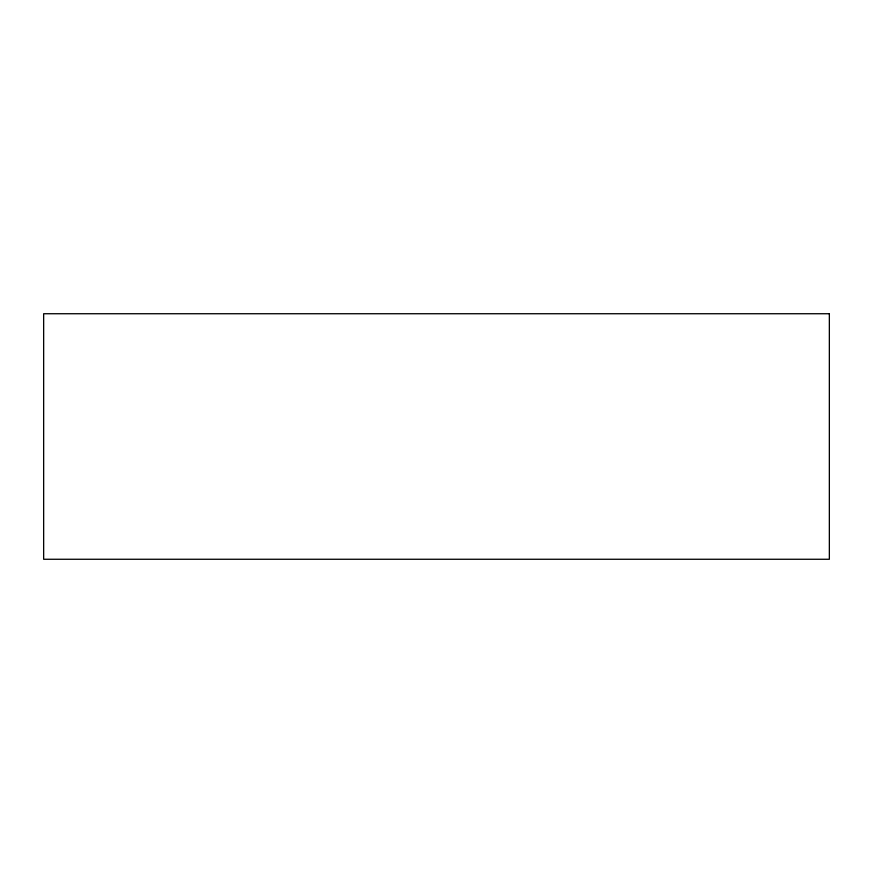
<?xml version="1.0" encoding="UTF-8"?>
<svg xmlns="http://www.w3.org/2000/svg" width="873" height="873" viewBox="0 0 873 873"><rect width="100%" height="100%" fill="white"/><g stroke="black" fill="none" stroke-linecap="round" stroke-linejoin="round"><path stroke-width="1.31" d="M829.35 313.734L43.65 313.734L43.65 559.266L829.35 559.266L829.35 313.734"/></g></svg>
